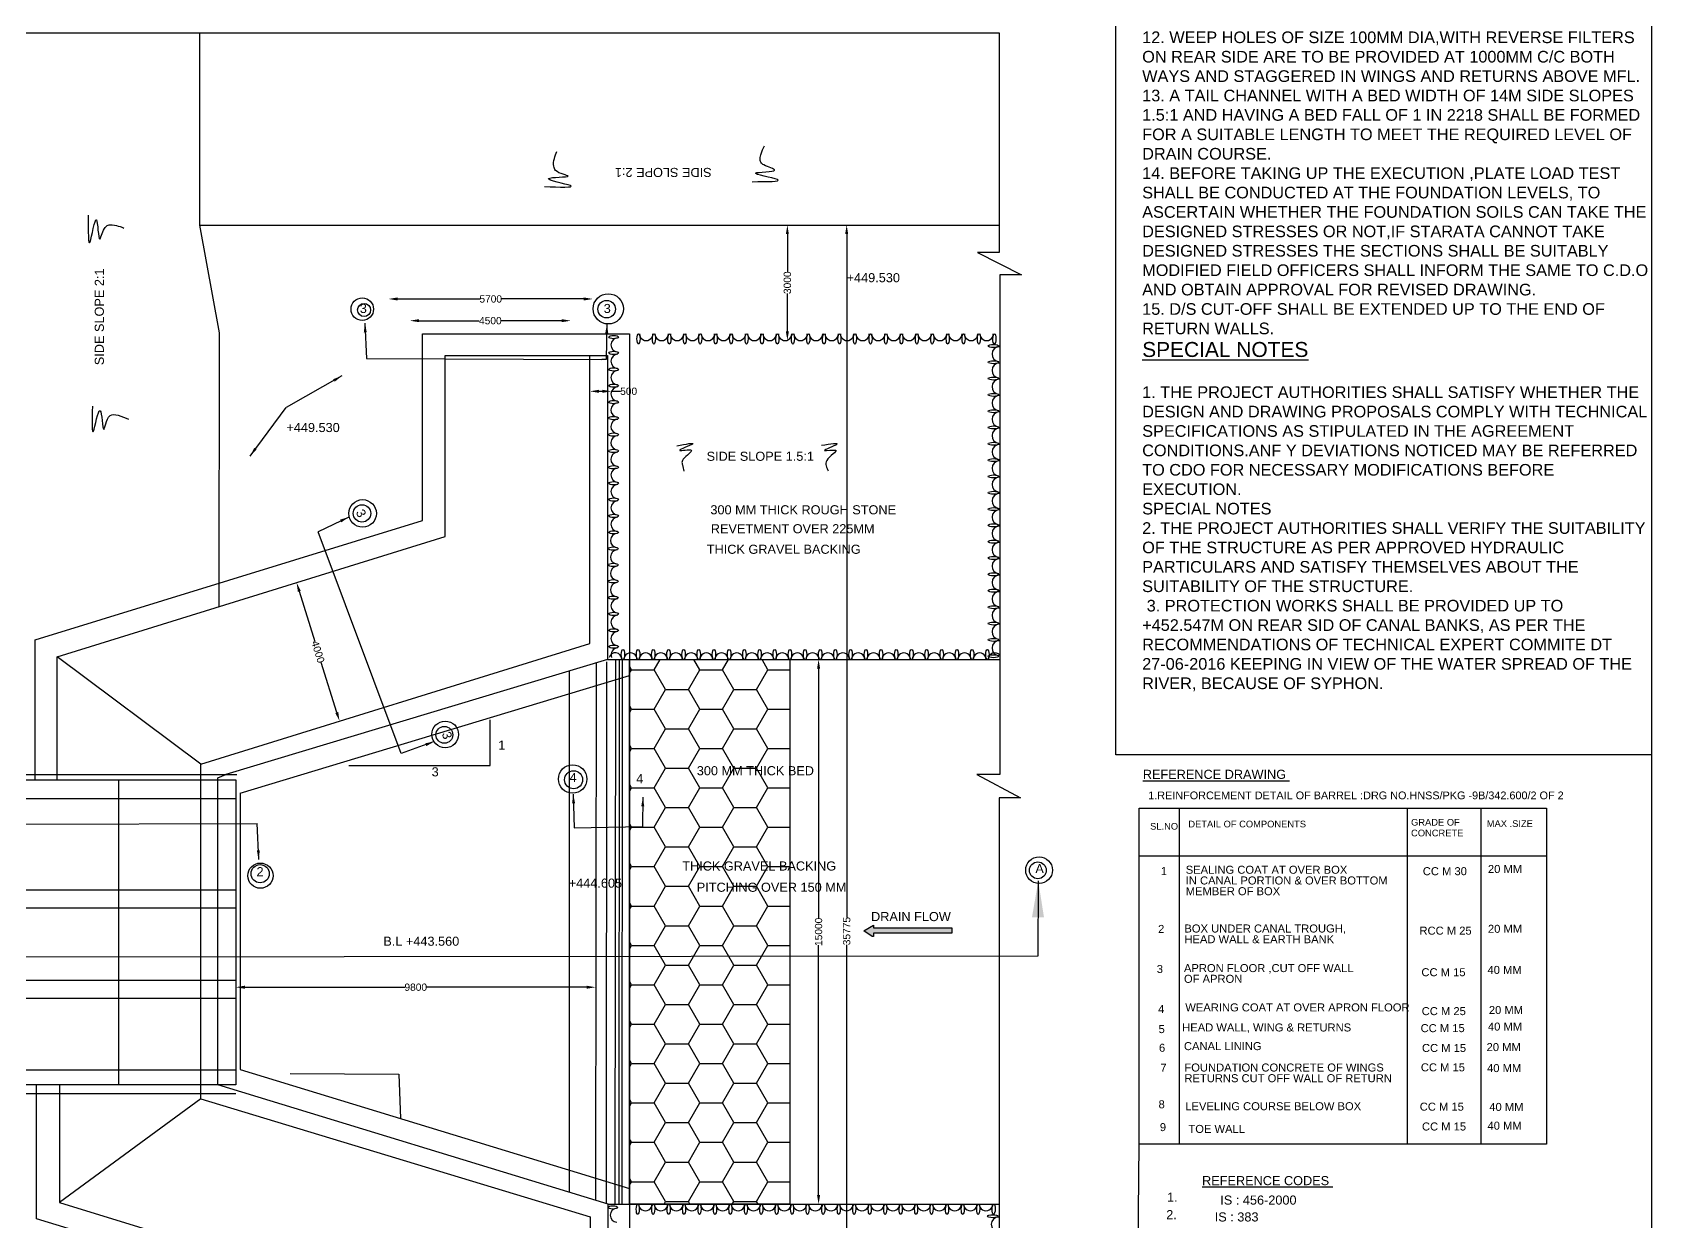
# Model space of a CAD drawing. Header units: millimetres. Extents: x 1715538 to 1727429, y 45608974 to 45617487.
# Drawn here: x 1722978 to 1727429, y 45612582 to 45615851 of the extents above; entities that cross this region are included whole.
import ezdxf

# ---------------------------------------------------------------- set-up
doc = ezdxf.new("R2010")
doc.units = ezdxf.units.MM
doc.header["$MEASUREMENT"] = 0
for name, color, linetype in [('DIMENSION', 7, 'Continuous'), ('DIMENSIONS', 7, 'Continuous'), ('DRAWING', 2, 'Continuous'), ('TEXT', 7, 'Continuous')]:
    doc.layers.add(name, color=color, linetype=linetype)
doc.styles.get("Standard").update_dxf_attribs({"font": 'arial.ttf', "height": 20})
doc.dimstyles.get("Standard").update_dxf_attribs({"dimtxt": 20, "dimasz": 25, "dimexe": 0.18, "dimexo": 0.0625, "dimgap": 0.09, "dimtad": 0, "dimdec": 0, "dimzin": 0, "dimdsep": 46, "dimtxsty": 'Standard', "dimcen": 0.09, "dimse1": 1, "dimse2": 1, "dimadec": 0, "dimazin": 0, "dimtfac": 1, "dimtdec": 0, "dimtofl": 0, "dimtmove": 0, "dimatfit": 3, "dimfxl": 1, "dimtolj": 1, "dimtzin": 0, "dimarcsym": 0})

# ---------------------------------------------------------------- blocks, each defined once
blk = doc.blocks.new('*D95')
at = {"layer": 'Defpoints', "color": 0, "transparency": 16777216}
for p in [(1724016.1, 45615067.2), (1724458, 45615066.1), (1724458, 45615058.6)]:
    blk.add_point(p, dxfattribs=at)
at = {"layer": 'TEXT', "color": 0, "lineweight": -2, "transparency": 16777216}
for p, q in [((1724041.1, 45615058.6), (1724206.8, 45615058.6)), ((1724433, 45615058.6), (1724267.4, 45615058.6))]:
    blk.add_line(p, q, dxfattribs=at)
at = {"layer": 'TEXT', "color": 0, "transparency": 16777216}
for points in [[(1724041.1, 45615062.8), (1724041.1, 45615054.5), (1724016.1, 45615058.6)], [(1724433, 45615062.8), (1724433, 45615054.5), (1724458, 45615058.6)]]:
    blk.add_solid(points, dxfattribs=at)
at = {"layer": 'TEXT', "color": 0, "transparency": 16777216, "insert": (1724237.1, 45615058.6), "char_height": 20, "attachment_point": 5}
blk.add_mtext('\\A1;4500', dxfattribs=at)
blk = doc.blocks.new('*D96')
at = {"layer": 'Defpoints', "color": 0, "transparency": 16777216}
for p in [(1723957.4, 45615120.5), (1724518.9, 45615118.3), (1724518.9, 45615117.3)]:
    blk.add_point(p, dxfattribs=at)
at = {"layer": 'TEXT', "color": 0, "lineweight": -2, "transparency": 16777216}
for p, q in [((1723982.4, 45615118.3), (1724208.2, 45615118.3)), ((1724493.9, 45615118.3), (1724268.1, 45615118.3))]:
    blk.add_line(p, q, dxfattribs=at)
at = {"layer": 'TEXT', "color": 0, "transparency": 16777216}
for points in [[(1723982.4, 45615122.5), (1723982.4, 45615114.2), (1723957.4, 45615118.3)], [(1724493.9, 45615122.5), (1724493.9, 45615114.2), (1724518.9, 45615118.3)]]:
    blk.add_solid(points, dxfattribs=at)
at = {"layer": 'TEXT', "color": 0, "transparency": 16777216, "insert": (1724238.1, 45615118.3), "char_height": 20, "attachment_point": 5}
blk.add_mtext('\\A1;5700', dxfattribs=at)
blk = doc.blocks.new('*D97')
at = {"layer": 'Defpoints', "color": 0, "transparency": 16777216}
for p in [(1724510.8, 45614866.4), (1724570.1, 45614864.5), (1724570.1, 45614864.5)]:
    blk.add_point(p, dxfattribs=at)
at = {"layer": 'TEXT', "color": 0, "lineweight": -2, "transparency": 16777216}
for p, q in [((1724535.8, 45614864.5), (1724545.1, 45614864.5)), ((1724570.1, 45614864.5), (1724595.1, 45614864.5))]:
    blk.add_line(p, q, dxfattribs=at)
at = {"layer": 'TEXT', "color": 0, "transparency": 16777216}
for points in [[(1724535.8, 45614868.7), (1724535.8, 45614860.4), (1724510.8, 45614864.5)], [(1724545.1, 45614868.7), (1724545.1, 45614860.4), (1724570.1, 45614864.5)]]:
    blk.add_solid(points, dxfattribs=at)
at = {"layer": 'TEXT', "color": 0, "transparency": 16777216, "insert": (1724617.3, 45614864.5), "char_height": 20, "attachment_point": 5}
blk.add_mtext('\\A1;500', dxfattribs=at)
blk = doc.blocks.new('*D98')
at = {"layer": 'Defpoints', "color": 0, "transparency": 16777216}
for p in [(1723537.5, 45613227.4), (1724526.8, 45613226.6), (1724526.8, 45613226.6)]:
    blk.add_point(p, dxfattribs=at)
at = {"layer": 'TEXT', "color": 0, "lineweight": -2, "transparency": 16777216}
for p, q in [((1723562.5, 45613226.6), (1724002.2, 45613226.6)), ((1724501.8, 45613226.6), (1724062, 45613226.6))]:
    blk.add_line(p, q, dxfattribs=at)
at = {"layer": 'TEXT', "color": 0, "transparency": 16777216}
for points in [[(1723562.5, 45613230.8), (1723562.5, 45613222.4), (1723537.5, 45613226.6)], [(1724501.8, 45613230.8), (1724501.8, 45613222.4), (1724526.8, 45613226.6)]]:
    blk.add_solid(points, dxfattribs=at)
at = {"layer": 'TEXT', "color": 0, "transparency": 16777216, "insert": (1724032.1, 45613226.6), "char_height": 20, "attachment_point": 5}
blk.add_mtext('\\A1;9800', dxfattribs=at)
blk = doc.blocks.new('*D100')
at = {"layer": 'Defpoints', "color": 0, "transparency": 16777216}
for p in [(1725200.2, 45615321.5), (1725216.5, 45615321.5), (1725200.2, 45611440.1)]:
    blk.add_point(p, dxfattribs=at)
at = {"layer": 'TEXT', "color": 0, "lineweight": -2, "transparency": 16777216}
for p, q in [((1725216.5, 45615296.5), (1725216.5, 45613418.6)), ((1725216.5, 45611465.1), (1725216.5, 45613343))]:
    blk.add_line(p, q, dxfattribs=at)
at = {"layer": 'TEXT', "color": 0, "transparency": 16777216}
for points in [[(1725212.3, 45615296.5), (1725220.7, 45615296.5), (1725216.5, 45615321.5)], [(1725212.3, 45611465.1), (1725220.7, 45611465.1), (1725216.5, 45611440.1)]]:
    blk.add_solid(points, dxfattribs=at)
at = {"layer": 'TEXT', "color": 0, "transparency": 16777216, "insert": (1725216.5, 45613380.8), "char_height": 20, "attachment_point": 5, "rotation": 90}
blk.add_mtext('\\A1;35775', dxfattribs=at)
blk = doc.blocks.new('*D101')
at = {"layer": 'Defpoints', "color": 0, "transparency": 16777216}
for p in [(1725130.2, 45614127.3), (1725139.3, 45614127.3), (1725130.2, 45612630.2)]:
    blk.add_point(p, dxfattribs=at)
at = {"layer": 'TEXT', "color": 0, "lineweight": -2, "transparency": 16777216}
for p, q in [((1725139.3, 45614102.3), (1725139.3, 45613415.5)), ((1725139.3, 45612655.2), (1725139.3, 45613342))]:
    blk.add_line(p, q, dxfattribs=at)
at = {"layer": 'TEXT', "color": 0, "transparency": 16777216}
for points in [[(1725135.1, 45614102.3), (1725143.4, 45614102.3), (1725139.3, 45614127.3)], [(1725135.1, 45612655.2), (1725143.4, 45612655.2), (1725139.3, 45612630.2)]]:
    blk.add_solid(points, dxfattribs=at)
at = {"layer": 'TEXT', "color": 0, "transparency": 16777216, "insert": (1725139.3, 45613378.8), "char_height": 20, "attachment_point": 5, "rotation": 90}
blk.add_mtext('\\A1;15000', dxfattribs=at)
blk = doc.blocks.new('*D102')
at = {"layer": 'Defpoints', "color": 0, "transparency": 16777216}
for p in [(1725053.5, 45615321.5), (1725064.6, 45615321.5), (1725064.6, 45615004.4)]:
    blk.add_point(p, dxfattribs=at)
at = {"layer": 'TEXT', "color": 0, "lineweight": -2, "transparency": 16777216}
for p, q in [((1725053.5, 45615296.5), (1725053.5, 45615192.9)), ((1725053.5, 45615029.4), (1725053.5, 45615133.1))]:
    blk.add_line(p, q, dxfattribs=at)
at = {"layer": 'TEXT', "color": 0, "transparency": 16777216}
for points in [[(1725049.3, 45615296.5), (1725057.6, 45615296.5), (1725053.5, 45615321.5)], [(1725049.3, 45615029.4), (1725057.6, 45615029.4), (1725053.5, 45615004.4)]]:
    blk.add_solid(points, dxfattribs=at)
at = {"layer": 'TEXT', "color": 0, "transparency": 16777216, "insert": (1725053.5, 45615163), "char_height": 20, "attachment_point": 5, "rotation": 90}
blk.add_mtext('\\A1;3000', dxfattribs=at)
blk = doc.blocks.new('*D130')
at = {"layer": 'Defpoints', "color": 0, "transparency": 16777216}
for p in [(1723688, 45614333.7), (1723822.5, 45613957.9), (1723805.9, 45613952.8)]:
    blk.add_point(p, dxfattribs=at)
at = {"layer": 'DIMENSION', "color": 0, "lineweight": -2, "transparency": 16777216}
for p, q in [((1723712, 45614314.9), (1723754.6, 45614177.3)), ((1723815.1, 45613981.8), (1723772.5, 45614119.4))]:
    blk.add_line(p, q, dxfattribs=at)
at = {"layer": 'DIMENSION', "color": 0, "transparency": 16777216}
for points in [[(1723715.9, 45614316.1), (1723708, 45614313.7), (1723704.6, 45614338.8)], [(1723819.1, 45613983), (1723811.1, 45613980.6), (1723822.5, 45613957.9)]]:
    blk.add_solid(points, dxfattribs=at)
at = {"layer": 'DIMENSION', "color": 0, "transparency": 16777216, "insert": (1723763.5, 45614148.4), "char_height": 20, "attachment_point": 5, "rotation": 287.2062}
blk.add_mtext('\\A1;4000', dxfattribs=at)

msp = doc.modelspace()

# ---------------------------------------------------------------- hatches: boundary and pattern name
at = {"layer": 'TEXT'}
h = msp.add_hatch(dxfattribs=at)
h.set_pattern_fill('HONEY', color=0, scale=500)
h.set_pattern_definition([(0, (0, 0), (93.75, 54.126587737), [62.5, -125]), (120, (0, 0), (-93.75, 54.126587737), [62.5, -125]), (60, (0, 0), (2e-14, 108.25317547), [-125, 62.5])])
h.paths.add_polyline_path([(1725059.9, 45614127.3), (1724619.3, 45614127.3), (1724619.3, 45612630.7), (1725059.9, 45612630.7)])
h.paths.add_polyline_path([(1724633, 45613782.3), (1724658.6, 45613782.3), (1724658.6, 45613812.3), (1724633, 45613812.3)], flags=24)
h.paths.add_polyline_path([(1724758.9, 45613552.5), (1724758.9, 45613195.9), (1724790, 45613195.9), (1724790, 45613552.5)], flags=24)
h.paths.add_polyline_path([(1724798.9, 45613494.1), (1724798.9, 45613154.6), (1724829.9, 45613154.6), (1724829.9, 45613494.1)], flags=24)
h.paths.add_polyline_path([(1724799, 45613814.3), (1724799, 45613538.5), (1724830, 45613538.5), (1724830, 45613814.3)], flags=24)
h = msp.add_hatch(color=0, dxfattribs=at)
h.dxf.hatch_style = 1
h.paths.add_polyline_path([(1725505.7, 45613389.8), (1725290.1, 45613389.8), (1725290.1, 45613397.6), (1725264, 45613381.3), (1725286.9, 45613365.7), (1725290.6, 45613365.7), (1725290.6, 45613374.8), (1725505.7, 45613374.8)])

# ---------------------------------------------------------------- linework, layer by layer
at = {"layer": 'DIMENSION'}
for points in [[(1727428.9, 45613865.6), (1725956.7, 45613865.6), (1725956.7, 45617487.1)], [(1726016.2, 45612330.7), (1726020.2, 45612795.2)]]:
    msp.add_lwpolyline(points, dxfattribs=at)
at = {"layer": 'DRAWING', "color": 0}
msp.add_lwpolyline([(1715537.6, 45617487.1), (1727428.9, 45617487.1), (1727428.9, 45608974.5), (1715537.6, 45608974.5)], close=True, dxfattribs=at)
msp.add_lwpolyline([(1715991, 45615850), (1725636, 45615850), (1725636, 45615246.4), (1725575.9, 45615246.4), (1725696.8, 45615184.4), (1725637.5, 45615184.4), (1725637.5, 45613811.5), (1725573.8, 45613811.5), (1725694.3, 45613747.1), (1725635.5, 45613747.1), (1725635.5, 45611655.3), (1725568.5, 45611655.3), (1725688.4, 45611593.6), (1725628.9, 45611593.6), (1725628.9, 45610735.3)], dxfattribs=at)
at = {"layer": 'TEXT', "color": 0}
for points in [[(1723437.6, 45615850), (1723437.6, 45615321.5), (1723491.5, 45615025.3), (1723490.7, 45614272.4)], [(1723437.6, 45615321.5), (1725636, 45615321.5)], [(1722986.1, 45613796.4), (1722986.1, 45614181.6), (1724050.4, 45614509.5), (1724050.4, 45615022.6), (1724619.3, 45615022.6), (1724619.3, 45611740.6), (1724052.3, 45611740.6), (1724052.3, 45612265.5), (1722989.8, 45612589.8), (1722989.8, 45612958.7)], [(1723046.9, 45613796.4), (1723046.9, 45614134.5), (1724113.1, 45614465.7), (1724113.1, 45614963.4), (1724559, 45614963.4), (1724559, 45614127.3), (1723510.2, 45613810.9)], [(1723441.1, 45613839.8), (1724510.8, 45614171.1), (1724510.8, 45614963.4)], [(1723441.1, 45612919.7), (1723441.1, 45613839.8), (1723046.9, 45614134.5)], [(1724454.6, 45612663.1), (1724454.8, 45614095.9)], [(1724527.5, 45614117.8), (1724526.3, 45612641.2)], [(1724556.4, 45614121.3), (1724555.2, 45612632.4)], [(1724559, 45614127.3), (1725637.5, 45614127.3)], [(1724580.9, 45614127.3), (1724579.7, 45612630.7)], [(1724591.2, 45614127.3), (1724590, 45612630.7)], [(1724599.5, 45614127.3), (1724598.3, 45612630.7)], [(1725059.9, 45614127.3), (1725059.9, 45612630.7)], [(1723549.5, 45613760.3), (1724619.3, 45614083.8)], [(1723848.3, 45613835.9), (1724236.4, 45613835.9), (1724236.4, 45613961.4)], [(1717957.3, 45613810.9), (1723540.3, 45613810.9)], [(1723052.8, 45612958.7), (1723052.8, 45612634.9), (1724108.8, 45612309.3), (1724108.8, 45611799.7), (1724560.7, 45611799.7), (1724560.7, 45612630.7), (1723488.3, 45612958.7), (1723488.3, 45613802.4), (1723510.2, 45613810.9)], [(1723215.9, 45612958.7), (1723215.9, 45613796.4)], [(1717953.8, 45613744.9), (1723537.5, 45613744.9)], [(1723549.5, 45613760.3), (1723549.5, 45613000.3), (1724619.3, 45612673.2)], [(1726130.3, 45613718.6), (1726130.3, 45612795.2)], [(1726758, 45612795.2), (1726758, 45613718.6)], [(1726959.2, 45613718.6), (1726959.2, 45612795.2)], [(1726020.2, 45613588), (1727139.8, 45613588)], [(1717953.8, 45613494.3), (1723537.5, 45613494.3)], [(1717953.8, 45613445.1), (1723537.5, 45613445.1)], [(1725264, 45613381.3), (1725290.1, 45613397.6), (1725290.1, 45613389.8), (1725505.7, 45613389.8), (1725505.7, 45613374.8), (1725290.6, 45613374.8), (1725290.6, 45613365.7), (1725286.9, 45613365.7), (1725264, 45613381.3)], [(1717953.8, 45613246.3), (1723537.5, 45613246.3)], [(1717953.8, 45613196.9), (1723537.5, 45613196.9)], [(1717953.8, 45612999.7), (1723537.5, 45612999.7)], [(1723686.5, 45612989.9), (1723985.6, 45612987.7), (1723990, 45612865.6)], [(1717956.6, 45612934.3), (1723537.9, 45612934.3)], [(1723441.1, 45612919.7), (1723052.8, 45612634.9)], [(1723441.1, 45612919.7), (1724511.6, 45612595.2), (1724511.6, 45611799.7)], [(1724560.7, 45612630.7), (1725635.5, 45612630.7)]]:
    msp.add_lwpolyline(points, dxfattribs=at)
for points in [[(1725059.9, 45612630.7), (1724619.3, 45612630.7), (1724619.3, 45614127.3), (1725059.9, 45614127.3)], [(1717953.8, 45613796.4), (1723537.5, 45613796.4), (1723537.5, 45612958.7), (1717953.8, 45612958.7)], [(1726020.2, 45613718.6), (1727139.8, 45613718.6), (1727139.8, 45612795.2), (1726020.2, 45612795.2)]]:
    msp.add_lwpolyline(points, close=True, dxfattribs=at)
for centre, radius in [((1723885.1, 45615090.1), 31), ((1724561.2, 45615091.2), 41.6), ((1724556.8, 45615090.3), 24.2), ((1723890.1, 45615088.1), 18), ((1723886, 45614528.9), 37.8), ((1723884.3, 45614528.9), 23.9), ((1724113.1, 45613921.4), 36.7), ((1724110.7, 45613920.4), 23.2), ((1724463.2, 45613798.8), 39.1), ((1724465.9, 45613796.8), 24.9), ((1723605.1, 45613533.2), 34.7), ((1723604.4, 45613538.5), 25), ((1725745.2, 45613548.4), 36.7), ((1725742, 45613547.9), 23.1)]:
    msp.add_circle(centre, radius, dxfattribs=at)
for centre, radius, start, end in [((1724665.4, 45615022.4), 18.4, 178.4923, 1.5077), ((1724707.9, 45615022.4), 18.4, 178.4923, 1.5077), ((1724750.4, 45615022.4), 18.4, 178.4923, 1.5077), ((1724792.7, 45615022.4), 18.4, 178.4923, 1.5077), ((1724835.2, 45615022.4), 18.4, 178.4923, 1.5077), ((1724877.7, 45615022.4), 18.4, 178.4923, 1.5077), ((1724920.1, 45615022.4), 18.4, 178.4923, 1.5077), ((1724962.5, 45615022.4), 18.4, 178.4923, 1.5077), ((1725005, 45615022.4), 18.4, 178.4923, 1.5077), ((1725047.2, 45615022.4), 18.4, 178.4923, 1.5077), ((1725089.7, 45615022.4), 18.4, 178.4923, 1.5077), ((1725132.2, 45615022.4), 18.4, 178.4923, 1.5077), ((1725175.4, 45615022.4), 18.4, 178.4923, 1.5077), ((1725217.8, 45615022.4), 18.4, 178.4923, 1.5077), ((1725260.3, 45615022.4), 18.4, 178.4923, 1.5077), ((1725303.1, 45615022.4), 18.4, 178.4923, 1.5077), ((1725345.6, 45615022.4), 18.4, 178.4923, 1.5077), ((1725388.1, 45615022.4), 18.4, 178.4923, 1.5077), ((1725430.5, 45615022.4), 18.4, 178.4923, 1.5077), ((1725473, 45615022.4), 18.4, 178.4923, 1.5077), ((1725515.5, 45615022.4), 18.4, 178.4923, 1.5077), ((1725558.6, 45615022.4), 18.4, 178.4923, 1.5077), ((1725601.1, 45615022.4), 18.4, 178.4923, 1.5077), ((1724588.1, 45614992.1), 19.5, 91.2542, 266.203), ((1725636.3, 45614966.8), 20.4, 91.1712, 266.2338), ((1724588.1, 45614946.9), 19.5, 91.2542, 266.203), ((1725636.3, 45614921.9), 20.4, 91.1712, 266.2338), ((1724588.1, 45614902.1), 19.5, 91.2542, 266.203), ((1725636.3, 45614877.1), 20.4, 91.1712, 266.2338), ((1724588.1, 45614857), 19.5, 91.2542, 266.203), ((1725636.3, 45614832.2), 20.4, 91.1712, 266.2338), ((1724587.7, 45614812.9), 19.5, 91.2542, 266.203), ((1725636.3, 45614787.5), 20.4, 91.1712, 266.2338), ((1724587.7, 45614767.8), 19.5, 91.2542, 266.203), ((1725636.3, 45614742.5), 20.4, 91.1712, 266.2338), ((1724587.7, 45614723), 19.5, 91.2542, 266.203), ((1725636.3, 45614697.8), 20.4, 91.1712, 266.2338), ((1724587.7, 45614677.8), 19.5, 91.2542, 266.203), ((1725636.3, 45614652.8), 20.4, 91.1712, 266.2338), ((1724588.1, 45614634.2), 19.5, 91.2542, 266.203), ((1725636.3, 45614608.1), 20.4, 91.1712, 266.2338), ((1724588.1, 45614589), 19.5, 91.2542, 266.203), ((1725636.3, 45614563.1), 20.4, 91.1712, 266.2338), ((1724588.1, 45614544.2), 19.5, 91.2542, 266.203), ((1725636.3, 45614518.3), 20.4, 91.1712, 266.2338), ((1724588.1, 45614499), 19.5, 91.2542, 266.203), ((1725636.3, 45614473.5), 20.4, 91.1712, 266.2338), ((1724586.7, 45614454.5), 19.5, 91.2542, 266.203), ((1725636.3, 45614428.7), 20.4, 91.1712, 266.2338), ((1724586.7, 45614409.4), 19.5, 91.2542, 266.203), ((1725636.3, 45614383.8), 20.4, 91.1712, 266.2338), ((1724586.7, 45614364.6), 19.5, 91.2542, 266.203), ((1725636.3, 45614339), 20.4, 91.1712, 266.2338), ((1724586.7, 45614319.4), 19.5, 91.2542, 266.203), ((1725636.3, 45614293.4), 20.4, 91.1712, 266.2338), ((1724588.1, 45614274.8), 19.5, 91.2542, 266.203), ((1725636.3, 45614248.4), 20.4, 91.1712, 266.2338), ((1724588.1, 45614229.7), 19.5, 91.2542, 266.203), ((1725636.3, 45614203.7), 20.4, 91.1712, 266.2338), ((1724588.1, 45614184.9), 19.5, 91.2542, 266.203), ((1725636.3, 45614158.7), 20.4, 91.1712, 266.2338), ((1724580.4, 45614128), 17.8, 358.9306, 164.3463), ((1724588.1, 45614139.7), 19.5, 91.2542, 200.7724), ((1724622.2, 45614128), 17.8, 358.9306, 181.0694), ((1724664, 45614128), 17.8, 358.9306, 181.0694), ((1724705.7, 45614128), 17.8, 358.9306, 181.0694), ((1724747.1, 45614128), 17.8, 358.9306, 181.0694), ((1724788.9, 45614128), 17.8, 358.9306, 181.0694), ((1724830.7, 45614128), 17.8, 358.9306, 181.0694), ((1724872.4, 45614128), 17.8, 358.9306, 181.0694), ((1724914.2, 45614128), 17.8, 358.9306, 181.0694), ((1724956, 45614128), 17.8, 358.9306, 181.0694), ((1724997.8, 45614128), 17.8, 358.9306, 181.0694), ((1725039.5, 45614128), 17.8, 358.9306, 181.0694), ((1725080.9, 45614128), 17.8, 358.9306, 181.0694), ((1725122.6, 45614128), 17.8, 358.9306, 181.0694), ((1725164.4, 45614128), 17.8, 358.9306, 181.0694), ((1725206.2, 45614128), 17.8, 358.9306, 181.0694), ((1725248.2, 45614128), 17.8, 358.9306, 181.0694), ((1725290, 45614128), 17.8, 358.9306, 181.0694), ((1725331.8, 45614128), 17.8, 358.9306, 181.0694), ((1725373.5, 45614128), 17.8, 358.9306, 181.0694), ((1725414.9, 45614128), 17.8, 358.9306, 181.0694), ((1725456.7, 45614128), 17.8, 358.9306, 181.0694), ((1725498.4, 45614128), 17.8, 358.9306, 181.0694), ((1725540.2, 45614128), 17.8, 358.9306, 181.0694), ((1725582, 45614128), 17.8, 358.9306, 181.0694), ((1725623.7, 45614128), 17.8, 39.2057, 181.0694), ((1724586.1, 45612599.9), 19.5, 91.2542, 266.203), ((1724663.4, 45612630.2), 18.4, 178.4923, 1.5077), ((1724705.9, 45612630.2), 18.4, 178.4923, 1.5077), ((1724748.4, 45612630.2), 18.4, 178.4923, 1.5077), ((1724790.8, 45612630.2), 18.4, 178.4923, 1.5077), ((1724833.2, 45612630.2), 18.4, 178.4923, 1.5077), ((1724875.7, 45612630.2), 18.4, 178.4923, 1.5077), ((1724918.1, 45612630.2), 18.4, 178.4923, 1.5077), ((1724960.6, 45612630.2), 18.4, 178.4923, 1.5077), ((1725003, 45612630.2), 18.4, 178.4923, 1.5077), ((1725045.2, 45612630.2), 18.4, 178.4923, 1.5077), ((1725087.7, 45612630.2), 18.4, 178.4923, 1.5077), ((1725130.2, 45612630.2), 18.4, 178.4923, 1.5077), ((1725173.4, 45612630.2), 18.4, 178.4923, 1.5077), ((1725215.9, 45612630.2), 18.4, 178.4923, 1.5077), ((1725258.4, 45612630.2), 18.4, 178.4923, 1.5077), ((1725301.1, 45612630.2), 18.4, 178.4923, 1.5077), ((1725343.6, 45612630.2), 18.4, 178.4923, 1.5077), ((1725386.1, 45612630.2), 18.4, 178.4923, 1.5077), ((1725428.5, 45612630.2), 18.4, 178.4923, 1.5077), ((1725471, 45612630.2), 18.4, 178.4923, 1.5077), ((1725513.5, 45612630.2), 18.4, 178.4923, 1.5077), ((1725556.7, 45612630.2), 18.4, 178.4923, 1.5077), ((1725599.2, 45612630.2), 18.4, 178.4923, 1.5077), ((1725634.3, 45612574.6), 20.4, 91.1712, 266.2338)]:
    msp.add_arc(centre, radius, start, end, dxfattribs=at)
for centre, major_axis, ratio in [((1724644.3, 45615008.7), (0.3, 14.2), 0.291836), ((1724686.8, 45615008.7), (0.3, 14.2), 0.291836), ((1724729.3, 45615008.7), (0.3, 14.2), 0.291836), ((1724771.6, 45615008.7), (0.3, 14.2), 0.291836), ((1724814.1, 45615008.7), (0.3, 14.2), 0.291836), ((1724856.6, 45615008.7), (0.3, 14.2), 0.291836), ((1724899, 45615008.7), (0.3, 14.2), 0.291836), ((1724941.4, 45615008.7), (0.3, 14.2), 0.291836), ((1724983.9, 45615008.7), (0.3, 14.2), 0.291836), ((1725026.1, 45615008.7), (0.3, 14.2), 0.291836), ((1725068.6, 45615008.7), (0.3, 14.2), 0.291836), ((1725111.1, 45615008.7), (0.3, 14.2), 0.291836), ((1725154.3, 45615008.7), (0.3, 14.2), 0.291836), ((1725196.7, 45615008.7), (0.3, 14.2), 0.291836), ((1725239.2, 45615008.7), (0.3, 14.2), 0.291836), ((1725282, 45615008.7), (0.3, 14.2), 0.291836), ((1725324.5, 45615008.7), (0.3, 14.2), 0.291836), ((1725367, 45615008.7), (0.3, 14.2), 0.291836), ((1725409.4, 45615008.7), (0.3, 14.2), 0.291836), ((1725451.9, 45615008.7), (0.3, 14.2), 0.291836), ((1725494.4, 45615008.7), (0.3, 14.2), 0.291836), ((1725537.6, 45615008.7), (0.3, 14.2), 0.291836), ((1725580, 45615008.7), (0.3, 14.2), 0.291836), ((1725622.5, 45615008.7), (0.3, 14.2), 0.291836), ((1724575.8, 45615013.6), (-13.3, 0), 0.338252), ((1725619.9, 45614989.2), (14.5, 0), 0.286628), ((1724575.9, 45614970), (-13.5, 0), 0.333555), ((1725619.9, 45614944.5), (14.5, 0), 0.286628), ((1724575.9, 45614924.8), (-13.5, 0), 0.333555), ((1725619.9, 45614899.5), (14.5, 0), 0.286628), ((1724575.9, 45614880), (-13.5, 0), 0.333555), ((1725619.9, 45614854.7), (14.5, 0), 0.286628), ((1724575.9, 45614834.8), (-13.5, 0), 0.333555), ((1725619.9, 45614809.9), (14.5, 0), 0.286628), ((1724575.6, 45614790.8), (-13.5, 0), 0.333555), ((1725619.9, 45614765.1), (14.5, 0), 0.286628), ((1724575.6, 45614745.6), (-13.5, 0), 0.333555), ((1725619.9, 45614720.2), (14.5, 0), 0.286628), ((1724575.6, 45614700.8), (-13.5, 0), 0.333555), ((1725619.9, 45614675.4), (14.5, 0), 0.286628), ((1724575.6, 45614655.7), (-13.5, 0), 0.333555), ((1725619.9, 45614630.5), (14.5, 0), 0.286628), ((1724576, 45614612), (-13.5, 0), 0.333555), ((1725619.9, 45614585.7), (14.5, 0), 0.286628), ((1724576, 45614566.8), (-13.5, 0), 0.333555), ((1725619.9, 45614540.8), (14.5, 0), 0.286628), ((1724576, 45614522.1), (-13.5, 0), 0.333555), ((1725619.9, 45614496), (14.5, 0), 0.286628), ((1724576, 45614476.9), (-13.5, 0), 0.333555), ((1725619.9, 45614451.1), (14.5, 0), 0.286628), ((1724574.6, 45614432.4), (-13.5, 0), 0.333555), ((1725619.9, 45614406.4), (14.5, 0), 0.286628), ((1724574.6, 45614387.2), (-13.5, 0), 0.333555), ((1725619.9, 45614361.4), (14.5, 0), 0.286628), ((1724574.6, 45614342.5), (-13.5, 0), 0.333555), ((1725619.9, 45614316.7), (14.5, 0), 0.286628), ((1724574.6, 45614297.3), (-13.5, 0), 0.333555), ((1725619.9, 45614271), (14.5, 0), 0.286628), ((1724575.9, 45614252.7), (-13.5, 0), 0.333555), ((1725619.9, 45614226.1), (14.5, 0), 0.286628), ((1724575.9, 45614207.5), (-13.5, 0), 0.333555), ((1725619.9, 45614181.3), (14.5, 0), 0.286628), ((1724575.9, 45614162.7), (-13.5, 0), 0.333555), ((1724601.5, 45614141.2), (0, -13.6), 0.338707), ((1724643.3, 45614141.2), (0, -13.6), 0.338707), ((1724685, 45614141.2), (0, -13.6), 0.338707), ((1724726.8, 45614141.2), (0, -13.6), 0.338707), ((1724768.2, 45614141.2), (0, -13.6), 0.338707), ((1724809.9, 45614141.2), (0, -13.6), 0.338707), ((1724851.7, 45614141.2), (0, -13.6), 0.338707), ((1724893.5, 45614141.2), (0, -13.6), 0.338707), ((1724935.3, 45614141.2), (0, -13.6), 0.338707), ((1724977, 45614141.2), (0, -13.6), 0.338707), ((1725018.8, 45614141.2), (0, -13.6), 0.338707), ((1725060.6, 45614141.2), (0, -13.6), 0.338707), ((1725102, 45614141.2), (0, -13.6), 0.338707), ((1725143.7, 45614141.2), (0, -13.6), 0.338707), ((1725185.5, 45614141.2), (0, -13.6), 0.338707), ((1725227.3, 45614141.2), (0, -13.6), 0.338707), ((1725269.3, 45614141.2), (0, -13.6), 0.338707), ((1725311, 45614141.2), (0, -13.6), 0.338707), ((1725352.8, 45614141.2), (0, -13.6), 0.338707), ((1725394.6, 45614141.2), (0, -13.6), 0.338707), ((1725436, 45614141.2), (0, -13.6), 0.338707), ((1725477.7, 45614141.2), (0, -13.6), 0.338707), ((1725519.5, 45614141.2), (0, -13.6), 0.338707), ((1725561.3, 45614141.2), (0, -13.6), 0.338707), ((1725603.1, 45614141.2), (0, -13.6), 0.338707), ((1725619.9, 45614136.4), (14.5, 0), 0.286628), ((1724573.8, 45612621.4), (-13.3, 0), 0.338252), ((1724642.3, 45612616.5), (0.3, 14.2), 0.291836), ((1724684.8, 45612616.5), (0.3, 14.2), 0.291836), ((1724727.3, 45612616.5), (0.3, 14.2), 0.291836), ((1724769.7, 45612616.5), (0.3, 14.2), 0.291836), ((1724812.1, 45612616.5), (0.3, 14.2), 0.291836), ((1724854.6, 45612616.5), (0.3, 14.2), 0.291836), ((1724897, 45612616.5), (0.3, 14.2), 0.291836), ((1724939.5, 45612616.5), (0.3, 14.2), 0.291836), ((1724981.9, 45612616.5), (0.3, 14.2), 0.291836), ((1725024.1, 45612616.5), (0.3, 14.2), 0.291836), ((1725066.6, 45612616.5), (0.3, 14.2), 0.291836), ((1725109.1, 45612616.5), (0.3, 14.2), 0.291836), ((1725152.3, 45612616.5), (0.3, 14.2), 0.291836), ((1725194.8, 45612616.5), (0.3, 14.2), 0.291836), ((1725237.3, 45612616.5), (0.3, 14.2), 0.291836), ((1725280, 45612616.5), (0.3, 14.2), 0.291836), ((1725322.5, 45612616.5), (0.3, 14.2), 0.291836), ((1725365, 45612616.5), (0.3, 14.2), 0.291836), ((1725407.4, 45612616.5), (0.3, 14.2), 0.291836), ((1725449.9, 45612616.5), (0.3, 14.2), 0.291836), ((1725492.4, 45612616.5), (0.3, 14.2), 0.291836), ((1725535.6, 45612616.5), (0.3, 14.2), 0.291836), ((1725578.1, 45612616.5), (0.3, 14.2), 0.291836), ((1725620.5, 45612616.5), (0.3, 14.2), 0.291836), ((1725617.9, 45612597.1), (14.5, 0), 0.286628)]:
    msp.add_ellipse(centre, major_axis=major_axis, ratio=ratio, dxfattribs=at)
for points in [[(1724385.7, 45615427.3), (1724457.3, 45615429.8), (1724397.1, 45615449.5), (1724450.9, 45615456.1), (1724416.5, 45615471.8), (1724411.4, 45615483), (1724413, 45615504.3), (1724419.8, 45615523.9)], [(1724956.9, 45615440.7), (1725026.1, 45615446.5), (1724965.9, 45615464.5), (1725018.5, 45615472.2), (1724989.1, 45615486.7), (1724980.5, 45615493.9), (1724978.5, 45615503.6), (1724981.2, 45615517.4), (1724990.6, 45615539.5)], [(1723132, 45615348.8), (1723136.9, 45615275.4), (1723154.5, 45615336.1), (1723163.4, 45615283), (1723176.2, 45615311.8), (1723186.6, 45615321.3), (1723198.1, 45615322), (1723219.8, 45615317.2), (1723229.5, 45615313.4)], [(1723143.5, 45614823.8), (1723146.4, 45614755.2), (1723164.5, 45614811.1), (1723174.7, 45614759.6), (1723191.9, 45614797.8), (1723213.9, 45614799), (1723242.8, 45614787.6)], [(1724749.9, 45614714.8), (1724792.6, 45614719.6), (1724757.9, 45614702.2), (1724789.4, 45614702.8), (1724767, 45614677.8), (1724764, 45614671.5), (1724764.8, 45614662), (1724769.1, 45614645.3)], [(1725147.6, 45614716.2), (1725189.7, 45614718.8), (1725155.6, 45614701.6), (1725186.8, 45614702.6), (1725161.8, 45614674.5), (1725165.9, 45614645.6)]]:
    msp.add_spline(points, degree=3, dxfattribs=at)

# ---------------------------------------------------------------- texts
at = {"layer": 'DIMENSIONS', "color": 0}
for s, height, p in [('%%UREFERENCE DRAWING ', 25, (1726030.4, 45613799.3)), ('1.REINFORCEMENT DETAIL OF BARREL :DRG NO.HNSS/PKG -9B/342.600/2 OF 2 ', 21.32, (1726045.2, 45613743.2))]:
    msp.add_text(s, height=height, dxfattribs=at).set_placement(p)
at = {"layer": 'DIMENSIONS', "color": 0, "insert": (1726028.7, 45617347.2), "char_height": 32, "width": 1387.083, "attachment_point": 1}
msp.add_mtext("1. ALL DIMENSIONS ARE IN MILLIMETERS AND THE LEVELS ARE IN METRES.\\P 2. DO NOT SCALE THE DRAWING. ONLY FIGURED DIMENSIONS SHALL BE FOLLOWED. \\P3. ALL RCC WORK SHALL CONFORM TO IS 456-2000. \\P4. ALL AGGREGATE SHALL CONFORM TO IS 383-1970. \\P5. ALL REINFORCEMENT SHALL BE HYSD BARS CONFORMING TO IS : 1786 -1985\\P. 6. 15MM THICK EXPANSION JOINT WITH 300 WIDE PVC WATER STOP SHALL BE PROVIDED AS PER DETAILS SHOWN IN THE DRAWING. \\P7. 100 THICK LINING IN CC M15 GRADE SHALL BE PROVIDED IN BED AND SIDES FOR 30M LENGTH ON EITHER SIDE OF THE STRUCTURE OR AS PER AGREEMENT CONDITIONS,WHICHEVER IS HIGHER IN CANAL. \\P8. BACK FILLING SHALL BE DONE SIMULTANEOUSLY WITH THE RAISING OF THE STRUCTURE WITH 0 OF SOIL NOT LESS THAN 28° AND 'K' VALUE NOT MORE THAN 3M/YEAR. \\P9. THE SPECIFICATIONS PROPOSED FOR THE VARIOUS COMPONENTS OF THE STRUCTURE ARE AS PER TABLE SHOWN BELOW. \\P10. THE APPROACH CHANNEL SHALL BE SUITABLY TRAINED TO JOIN WITH THE EXISTING DRAIN, NECESSARY PROTECTION WORKS SHALL BE PROVIDED AT THE CURVED PORTIONS TO AVOID SCOURING OF CANAL BANK. \\P11. THE COURSE OF DRAIN ON U/S AND D/S SHALL BE SUITABLY TRAINED SO THAT IT CROSSES THE CANAL PERPENDICULARLY. \\P12. WEEP HOLES OF SIZE 100MM DIA,WITH REVERSE FILTERS ON REAR SIDE ARE TO BE PROVIDED AT 1000MM C/C BOTH WAYS AND STAGGERED IN WINGS AND RETURNS ABOVE MFL. \\P13. A TAIL CHANNEL WITH A BED WIDTH OF 14M SIDE SLOPES 1.5:1 AND HAVING A BED FALL OF 1 IN 2218 SHALL BE FORMED FOR A SUITABLE LENGTH TO MEET THE REQUIRED LEVEL OF DRAIN COURSE. \\P14. BEFORE TAKING UP THE EXECUTION ,PLATE LOAD TEST SHALL BE CONDUCTED AT THE FOUNDATION LEVELS, TO ASCERTAIN WHETHER THE FOUNDATION SOILS CAN TAKE THE DESIGNED STRESSES OR NOT,IF STARATA CANNOT TAKE DESIGNED STRESSES THE SECTIONS SHALL BE SUITABLY MODIFIED FIELD OFFICERS SHALL INFORM THE SAME TO C.D.O AND OBTAIN APPROVAL FOR REVISED DRAWING. \\P15. D/S CUT-OFF SHALL BE EXTENDED UP TO THE END OF RETURN WALLS. \\P{\\H1.2857x;\\LSPECIAL NOTES }\\P\\P1. THE PROJECT AUTHORITIES SHALL SATISFY WHETHER THE DESIGN AND DRAWING PROPOSALS COMPLY WITH TECHNICAL SPECIFICATIONS AS STIPULATED IN THE AGREEMENT CONDITIONS.ANF Y DEVIATIONS NOTICED MAY BE REFERRED TO CDO FOR NECESSARY MODIFICATIONS BEFORE EXECUTION. \\PSPECIAL NOTES  \\P2. THE PROJECT AUTHORITIES SHALL VERIFY THE SUITABILITY OF THE STRUCTURE AS PER APPROVED HYDRAULIC PARTICULARS AND SATISFY THEMSELVES ABOUT THE SUITABILITY OF THE STRUCTURE.\\P 3. PROTECTION WORKS SHALL BE PROVIDED UP TO +452.547M ON REAR SID OF CANAL BANKS, AS PER THE RECOMMENDATIONS OF TECHNICAL EXPERT COMMITE DT 27-06-2016 KEEPING IN VIEW OF THE WATER SPREAD OF THE RIVER, BECAUSE OF SYPHON. ", dxfattribs=at)
at = {"layer": 'TEXT', "color": 0}
for s, rotation, p in [('SIDE SLOPE 2:1', 180, (1724845.4, 45615478.6)), ('SIDE SLOPE 2:1', 90, (1723174.8, 45614936.3)), ('3', 298.0979, (1723866.3, 45614532)), ('3', 288.7303, (1724103.2, 45613924.1))]:
    msp.add_text(s, height=25, rotation=rotation, dxfattribs=at).set_placement(p)
for s, height, p in [('+449.530', 25, (1725216.3, 45615164.3)), ('3', 25, (1723878.3, 45615079.7)), ('3', 25, (1724548.7, 45615079.7)), ('+449.530', 25, (1723676.5, 45614752.5)), ('SIDE SLOPE 1.5:1', 25, (1724831.5, 45614673.5)), ('300 MM THICK ROUGH STONE', 25, (1724841.9, 45614526.4)), ('REVETMENT OVER 225MM ', 25, (1724843, 45614474.3)), ('THICK GRAVEL BACKING', 25, (1724832, 45614417.9)), ('1', 25, (1724258.8, 45613879.6)), ('3', 25, (1724075.7, 45613806.1)), ('300 MM THICK BED ', 25, (1724804.5, 45613809.2)), ('4', 25, (1724455, 45613790.7)), ('4', 25, (1724638, 45613787.3)), ('GRADE OF ', 18.35, (1726767.7, 45613670.8)), ('SL.NO ', 18.35, (1726050.4, 45613659.8)), ('DETAIL OF COMPONENTS ', 18.354, (1726155.6, 45613665.9)), ('CONCRETE ', 18.35, (1726767.7, 45613641.3)), ('MAX .SIZE ', 18.35, (1726975.8, 45613667.1)), ('2', 25, (1723594.4, 45613531.6)), ('THICK GRAVEL BACKING ', 25, (1724764.5, 45613547.3)), ('A', 25, (1725735.1, 45613540.2)), ('1', 22, (1726079.8, 45613534.8)), ('SEALING COAT AT OVER BOX ', 22, (1726148.4, 45613538.5)), ('CC M 30', 22, (1726800, 45613534.5)), ('20 MM', 22, (1726979, 45613540.6)), ('+444.605', 25, (1724452.5, 45613500.2)), ('PITCHING OVER 150 MM', 25, (1724804.4, 45613488.9)), ('IN CANAL PORTION & OVER BOTTOM ', 22, (1726148.4, 45613509)), ('MEMBER OF BOX', 22, (1726148.4, 45613479.5)), ('DRAIN FLOW', 25, (1725283.5, 45613408.3)), ('2', 22, (1726072.4, 45613375.8)), ('BOX UNDER CANAL TROUGH,', 22, (1726144.7, 45613377)), ('RCC M 25', 22, (1726790.8, 45613371.1)), ('20 MM', 22, (1726979, 45613376.2)), ('B.L +443.560', 25, (1723942.9, 45613340.6)), ('HEAD WALL & EARTH BANK ', 22, (1726144.7, 45613347.5)), ('3', 22, (1726068.8, 45613265.7)), ('APRON FLOOR ,CUT OFF WALL', 22, (1726143.5, 45613268.2)), ('OF APRON ', 22, (1726143.5, 45613238.7)), ('CC M 15', 22, (1726796.2, 45613256.8)), ('40 MM', 22, (1726977.8, 45613263.2)), ('4', 22, (1726072.4, 45613155.6)), ('WEARING COAT AT OVER APRON FLOOR ', 22, (1726147.2, 45613160.1)), ('CC M 25', 22, (1726797, 45613149.9)), ('20 MM', 22, (1726981.5, 45613152.9)), ('5', 22, (1726073.7, 45613100.5)), ('HEAD WALL, WING & RETURNS', 22, (1726138.6, 45613105)), ('CC M 15', 22, (1726793.9, 45613103.1)), ('40 MM', 22, (1726979, 45613107.4)), ('6', 22, (1726074.9, 45613049.2)), ('CANAL LINING ', 22, (1726143.5, 45613053.7)), ('CC M 15', 22, (1726797.7, 45613048.6)), ('20 MM', 22, (1726975.3, 45613051.1)), ('7', 22, (1726078.5, 45612994.1)), ('FOUNDATION CONCRETE OF WINGS ', 22, (1726144.7, 45612994.9)), ('RETURNS CUT OFF WALL OF RETURN ', 22, (1726144.7, 45612965.5)), ('CC M 15', 22, (1726794.6, 45612995.4)), ('40 MM', 22, (1726976.6, 45612993.3)), ('8', 22, (1726073.7, 45612893.8)), ('LEVELING COURSE BELOW BOX', 22, (1726147.2, 45612888.5)), ('CC M 15', 22, (1726791.6, 45612887.3)), ('40 MM', 22, (1726982.7, 45612886.6)), ('9', 22, (1726077.3, 45612831.1)), ('TOE WALL ', 22, (1726155.8, 45612826.1)), ('CC M 15', 22, (1726797.7, 45612832.8)), ('40 MM', 22, (1726977.8, 45612835.1)), ('%%UREFERENCE CODES ', 25, (1726193.3, 45612682.5)), ('1.', 25, (1726097, 45612636.9)), ('IS : 456-2000', 25, (1726243.3, 45612629.1)), ('2.', 25, (1726094.8, 45612589)), ('IS : 383', 25, (1726228.1, 45612582.7))]:
    msp.add_text(s, height=height, dxfattribs=at).set_placement(p)

# ---------------------------------------------------------------- dimensions: what is measured, and where the dimension line sits
at = {"layer": 'DIMENSION'}
dim = msp.add_aligned_dim(p1=(1723688, 45614333.7), p2=(1723805.9, 45613952.8), distance=17.4, text='4000', dimstyle='Standard', dxfattribs=at)
dim.commit()
dim.dimension.update_dxf_attribs({"geometry": '*D130', "text_midpoint": (1723763.5, 45614148.4)})
at = {"layer": 'TEXT', "color": 0}
for base, p1, p2, text, picture, middle in [((1725053.5, 45615321.5), (1725064.6, 45615004.4), (1725064.6, 45615321.5), '3000', '*D102', (1725053.5, 45615163)), ((1725216.5, 45615321.5), (1725200.2, 45611440.1), (1725200.2, 45615321.5), '35775', '*D100', (1725216.5, 45613380.8)), ((1725139.3, 45614127.3), (1725130.2, 45612630.2), (1725130.2, 45614127.3), '15000', '*D101', (1725139.3, 45613378.8))]:
    dim = msp.add_linear_dim(base=base, p1=p1, p2=p2, angle=90, text=text, dimstyle='Standard', dxfattribs=at)
    dim.commit()
    dim.dimension.update_dxf_attribs({"geometry": picture, "text_midpoint": middle})
for base, p1, p2, text, picture, middle in [((1724518.9, 45615118.3), (1723957.4, 45615120.5), (1724518.9, 45615117.3), '5700', '*D96', (1724238.1, 45615118.3)), ((1724458, 45615058.6), (1724016.1, 45615067.2), (1724458, 45615066.1), '4500', '*D95', (1724237.1, 45615058.6)), ((1724570.1, 45614864.5), (1724510.8, 45614866.4), (1724570.1, 45614864.5), '500', '*D97', (1724617.3, 45614864.5)), ((1724526.8, 45613226.6), (1723537.5, 45613227.4), (1724526.8, 45613226.6), '9800', '*D98', (1724032.1, 45613226.6))]:
    dim = msp.add_linear_dim(base=base, p1=p1, p2=p2, text=text, dimstyle='Standard', dxfattribs=at)
    dim.commit()
    dim.dimension.update_dxf_attribs({"geometry": picture, "text_midpoint": middle})

# ---------------------------------------------------------------- leaders
for points, override in [([(1723892.2, 45615051.6), (1723896.8, 45614954.7), (1724543.7, 45614951.6)], {"dimgap": 0.09, "dimtad": 0}), ([(1724557.6, 45615049.2), (1724555.3, 45614952), (1724543.7, 45614951.6)], {"dimgap": 0.09, "dimtad": 0}), ([(1723829.1, 45614906.7), (1723675.7, 45614820.4)], {"dimgap": 0.09, "dimtad": 0}), ([(1723576.7, 45614686.7), (1723675.7, 45614820.4)], {"dimgap": 0.09, "dimtad": 0}), ([(1723848.4, 45614518.9), (1723763.4, 45614478.4)], {"dimgap": 0.09, "dimtad": 0}), ([(1724083, 45613901.6), (1723992.1, 45613869.2), (1723763.4, 45614478.4)], {"dimgap": 0.09, "dimtad": 0}), ([(1724465.1, 45613757.2), (1724467.6, 45613665.1), (1724655.4, 45613668.5)], {"dimgap": 0.09, "dimtad": 0}), ([(1724656.3, 45613748.8), (1724655.4, 45613668.5)], {"dimgap": 0.09, "dimtad": 0}), ([(1722943.1, 45613577.2), (1722946.3, 45613674.4), (1723596.6, 45613676.8)], {"dimgap": 0.09, "dimtad": 0}), ([(1723600.4, 45613577.9), (1723596.6, 45613676.8)], {"dimgap": 0.09, "dimtad": 0}), ([(1725743.1, 45613518.9), (1725741.5, 45613311.8), (1718337.5, 45613304.6)], {"dimasz": 100})]:
    msp.add_leader(points, dimstyle='Standard', override=override, dxfattribs=at)

doc.saveas('drawing.dxf')
